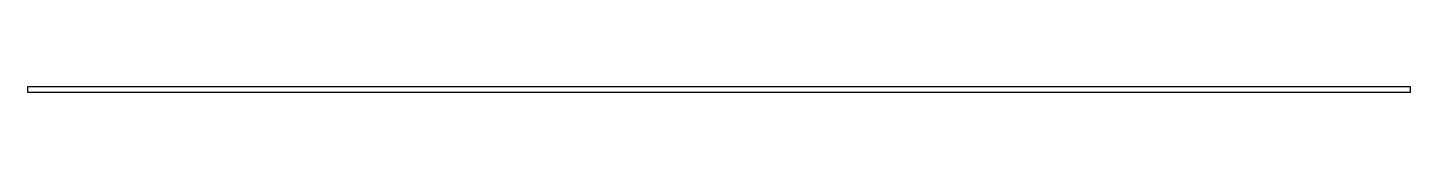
# Model space of a CAD drawing. Header units: millimetres. Extents: x 0 to 5000, y 0 to 20.
import ezdxf

# ---------------------------------------------------------------- set-up
doc = ezdxf.new("R2010")
doc.units = ezdxf.units.MM

msp = doc.modelspace()

# ---------------------------------------------------------------- linework, layer by layer
at = {"layer": 'CUT'}
msp.add_lwpolyline([(0, 0), (5000, 0), (5000, 20), (0, 20)], close=True, dxfattribs=at)

doc.saveas('drawing.dxf')
